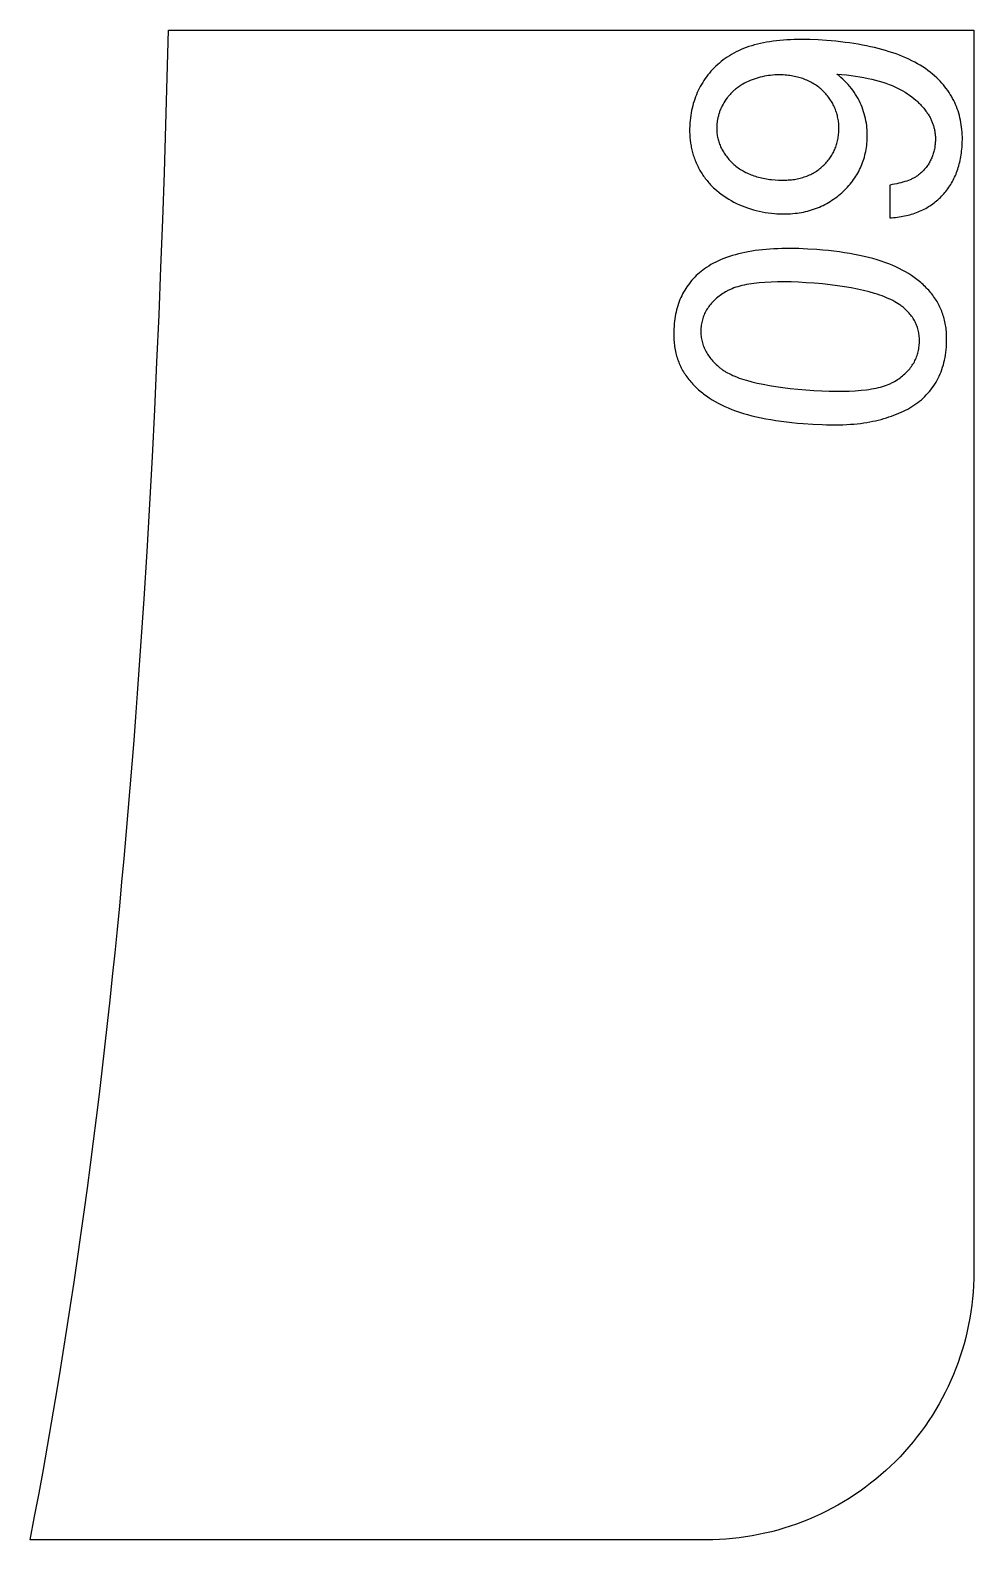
# Model space of a CAD drawing. Extents: x -16189 to 5251, y 3521 to 4024.
# Drawn here: x -12278.2 to -12102, y 3521.1 to 3803.1 of the extents above; entities that cross this region are included whole.
import ezdxf

# ---------------------------------------------------------------- set-up
doc = ezdxf.new("R2010")
doc.units = 0
doc.layers.add('LAYER_03', color=7, linetype='CONTINUOUS')

msp = doc.modelspace()

# ---------------------------------------------------------------- linework, layer by layer
at = {"layer": 'LAYER_03'}
for p, q in [((-12145.28, 3792.95), (-12145.44, 3792.85)), ((-12145.12, 3793.04), (-12145.28, 3792.95)), ((-12144.79, 3793.22), (-12145.12, 3793.04)), ((-12144.45, 3793.4), (-12144.79, 3793.22)), ((-12144.11, 3793.56), (-12144.45, 3793.4)), ((-12143.75, 3793.71), (-12144.11, 3793.56)), ((-12143.38, 3793.86), (-12143.75, 3793.71)), ((-12143, 3793.99), (-12143.38, 3793.86)), ((-12142.63, 3794.11), (-12143, 3793.99)), ((-12142.25, 3794.23), (-12142.63, 3794.11)), ((-12141.87, 3794.33), (-12142.25, 3794.23)), ((-12141.49, 3794.42), (-12141.87, 3794.33)), ((-12141.11, 3794.5), (-12141.49, 3794.42)), ((-12140.73, 3794.57), (-12141.11, 3794.5)), ((-12140.34, 3794.63), (-12140.73, 3794.57)), ((-12139.96, 3794.68), (-12140.34, 3794.63)), ((-12139.57, 3794.72), (-12139.96, 3794.68)), ((-12139.18, 3794.75), (-12139.57, 3794.72)), ((-12138.79, 3794.76), (-12139.18, 3794.75)), ((-12138.4, 3794.77), (-12138.79, 3794.76)), ((-12138.01, 3794.77), (-12138.4, 3794.77)), ((-12137.62, 3794.75), (-12138.01, 3794.77)), ((-12137.22, 3794.72), (-12137.62, 3794.75)), ((-12136.92, 3794.7), (-12137.22, 3794.72)), ((-12136.63, 3794.67), (-12136.92, 3794.7)), ((-12136.34, 3794.63), (-12136.63, 3794.67)), ((-12136.05, 3794.59), (-12136.34, 3794.63)), ((-12135.77, 3794.54), (-12136.05, 3794.59)), ((-12135.49, 3794.49), (-12135.77, 3794.54)), ((-12135.21, 3794.43), (-12135.49, 3794.49)), ((-12134.94, 3794.36), (-12135.21, 3794.43)), ((-12134.67, 3794.3), (-12134.94, 3794.36)), ((-12134.41, 3794.22), (-12134.67, 3794.3)), ((-12134.15, 3794.14), (-12134.41, 3794.22)), ((-12133.9, 3794.06), (-12134.15, 3794.14)), ((-12133.65, 3793.97), (-12133.9, 3794.06)), ((-12133.4, 3793.87), (-12133.65, 3793.97)), ((-12133.16, 3793.77), (-12133.4, 3793.87)), ((-12132.92, 3793.66), (-12133.16, 3793.77)), ((-12132.68, 3793.55), (-12132.92, 3793.66)), ((-12132.45, 3793.43), (-12132.68, 3793.55)), ((-12132.23, 3793.31), (-12132.45, 3793.43)), ((-12132, 3793.18), (-12132.23, 3793.31)), ((-12131.79, 3793.05), (-12132, 3793.18)), ((-12131.57, 3792.91), (-12131.79, 3793.05)), ((-12131.36, 3792.77), (-12131.57, 3792.91)), ((-12148.28, 3790.16), (-12148.47, 3789.87)), ((-12148.07, 3790.45), (-12148.28, 3790.16)), ((-12147.96, 3790.59), (-12148.07, 3790.45)), ((-12147.85, 3790.73), (-12147.96, 3790.59)), ((-12147.74, 3790.87), (-12147.85, 3790.73)), ((-12147.63, 3791), (-12147.74, 3790.87)), ((-12147.51, 3791.13), (-12147.63, 3791)), ((-12147.39, 3791.26), (-12147.51, 3791.13)), ((-12147.27, 3791.39), (-12147.39, 3791.26)), ((-12147.14, 3791.52), (-12147.27, 3791.39)), ((-12147.01, 3791.64), (-12147.14, 3791.52)), ((-12146.88, 3791.76), (-12147.01, 3791.64)), ((-12146.75, 3791.88), (-12146.88, 3791.76)), ((-12146.61, 3792), (-12146.75, 3791.88)), ((-12146.48, 3792.11), (-12146.61, 3792)), ((-12146.34, 3792.23), (-12146.48, 3792.11)), ((-12146.19, 3792.34), (-12146.34, 3792.23)), ((-12146.05, 3792.44), (-12146.19, 3792.34)), ((-12145.9, 3792.55), (-12146.05, 3792.44)), ((-12145.75, 3792.65), (-12145.9, 3792.55)), ((-12145.6, 3792.75), (-12145.75, 3792.65)), ((-12145.44, 3792.85), (-12145.6, 3792.75)), ((-12131.15, 3792.62), (-12131.36, 3792.77)), ((-12130.95, 3792.46), (-12131.15, 3792.62)), ((-12130.75, 3792.3), (-12130.95, 3792.46)), ((-12130.56, 3792.14), (-12130.75, 3792.3)), ((-12130.37, 3791.96), (-12130.56, 3792.14)), ((-12130.18, 3791.79), (-12130.37, 3791.96)), ((-12130, 3791.61), (-12130.18, 3791.79)), ((-12129.83, 3791.42), (-12130, 3791.61)), ((-12129.65, 3791.23), (-12129.83, 3791.42)), ((-12129.48, 3791.03), (-12129.65, 3791.23)), ((-12129.32, 3790.83), (-12129.48, 3791.03)), ((-12129.16, 3790.63), (-12129.32, 3790.83)), ((-12129.01, 3790.43), (-12129.16, 3790.63)), ((-12128.87, 3790.23), (-12129.01, 3790.43)), ((-12128.73, 3790.02), (-12128.87, 3790.23)), ((-12149.66, 3787.28), (-12149.7, 3787.12)), ((-12149.61, 3787.44), (-12149.66, 3787.28)), ((-12149.56, 3787.6), (-12149.61, 3787.44)), ((-12149.51, 3787.75), (-12149.56, 3787.6)), ((-12149.46, 3787.91), (-12149.51, 3787.75)), ((-12149.4, 3788.06), (-12149.46, 3787.91)), ((-12149.34, 3788.22), (-12149.4, 3788.06)), ((-12149.27, 3788.37), (-12149.34, 3788.22)), ((-12149.21, 3788.52), (-12149.27, 3788.37)), ((-12149.14, 3788.67), (-12149.21, 3788.52)), ((-12148.99, 3788.98), (-12149.14, 3788.67)), ((-12148.83, 3789.28), (-12148.99, 3788.98)), ((-12148.66, 3789.57), (-12148.83, 3789.28)), ((-12148.47, 3789.87), (-12148.66, 3789.57)), ((-12128.6, 3789.81), (-12128.73, 3790.02)), ((-12128.47, 3789.6), (-12128.6, 3789.81)), ((-12128.35, 3789.39), (-12128.47, 3789.6)), ((-12128.23, 3789.18), (-12128.35, 3789.39)), ((-12128.13, 3788.96), (-12128.23, 3789.18)), ((-12128.02, 3788.74), (-12128.13, 3788.96)), ((-12127.93, 3788.52), (-12128.02, 3788.74)), ((-12127.84, 3788.3), (-12127.93, 3788.52)), ((-12127.75, 3788.08), (-12127.84, 3788.3)), ((-12127.67, 3787.85), (-12127.75, 3788.08)), ((-12127.6, 3787.62), (-12127.67, 3787.85)), ((-12127.53, 3787.39), (-12127.6, 3787.62)), ((-12127.47, 3787.16), (-12127.53, 3787.39)), ((-12150, 3785.02), (-12150.01, 3784.78)), ((-12150.01, 3784.78), (-12150, 3784.55)), ((-12149.99, 3785.26), (-12150, 3785.02)), ((-12150, 3784.55), (-12150, 3784.31)), ((-12149.98, 3785.5), (-12149.99, 3785.26)), ((-12149.96, 3785.67), (-12149.98, 3785.5)), ((-12149.95, 3785.83), (-12149.96, 3785.67)), ((-12149.93, 3785.99), (-12149.95, 3785.83)), ((-12149.9, 3786.16), (-12149.93, 3785.99)), ((-12149.88, 3786.32), (-12149.9, 3786.16)), ((-12149.85, 3786.48), (-12149.88, 3786.32)), ((-12149.82, 3786.64), (-12149.85, 3786.48)), ((-12149.78, 3786.8), (-12149.82, 3786.64)), ((-12149.74, 3786.96), (-12149.78, 3786.8)), ((-12149.7, 3787.12), (-12149.74, 3786.96)), ((-12127.42, 3786.93), (-12127.47, 3787.16)), ((-12127.37, 3786.69), (-12127.42, 3786.93)), ((-12127.33, 3786.45), (-12127.37, 3786.69)), ((-12127.29, 3786.21), (-12127.33, 3786.45)), ((-12127.26, 3785.97), (-12127.29, 3786.21)), ((-12127.23, 3785.73), (-12127.26, 3785.97)), ((-12127.21, 3785.48), (-12127.23, 3785.73)), ((-12127.2, 3785.23), (-12127.21, 3785.48)), ((-12127.21, 3784.22), (-12127.2, 3784.47)), ((-12127.2, 3784.98), (-12127.2, 3785.23)), ((-12127.19, 3784.73), (-12127.2, 3784.98)), ((-12127.2, 3784.47), (-12127.19, 3784.73)), ((-12150, 3784.31), (-12149.98, 3784.08)), ((-12149.98, 3784.08), (-12149.96, 3783.85)), ((-12149.96, 3783.85), (-12149.93, 3783.62)), ((-12149.93, 3783.62), (-12149.9, 3783.39)), ((-12149.9, 3783.39), (-12149.85, 3783.16)), ((-12149.85, 3783.16), (-12149.81, 3782.94)), ((-12149.81, 3782.94), (-12149.75, 3782.71)), ((-12149.75, 3782.71), (-12149.7, 3782.49)), ((-12149.7, 3782.49), (-12149.63, 3782.27)), ((-12149.63, 3782.27), (-12149.56, 3782.05)), ((-12149.56, 3782.05), (-12149.48, 3781.84)), ((-12149.48, 3781.84), (-12149.39, 3781.62)), ((-12149.39, 3781.62), (-12149.3, 3781.41)), ((-12127.71, 3781.51), (-12127.64, 3781.74)), ((-12127.64, 3781.74), (-12127.57, 3781.97)), ((-12127.57, 3781.97), (-12127.51, 3782.21)), ((-12127.51, 3782.21), (-12127.45, 3782.45)), ((-12127.45, 3782.45), (-12127.4, 3782.69)), ((-12127.4, 3782.69), (-12127.35, 3782.94)), ((-12127.35, 3782.94), (-12127.31, 3783.19)), ((-12127.31, 3783.19), (-12127.28, 3783.44)), ((-12127.28, 3783.44), (-12127.25, 3783.7)), ((-12127.25, 3783.7), (-12127.23, 3783.96)), ((-12127.23, 3783.96), (-12127.21, 3784.22)), ((-12149.3, 3781.41), (-12149.21, 3781.2)), ((-12149.21, 3781.2), (-12149.1, 3780.99)), ((-12149.1, 3780.99), (-12148.99, 3780.78)), ((-12148.99, 3780.78), (-12148.88, 3780.57)), ((-12148.88, 3780.57), (-12148.76, 3780.37)), ((-12148.76, 3780.37), (-12148.63, 3780.16)), ((-12148.63, 3780.16), (-12148.49, 3779.96)), ((-12148.49, 3779.96), (-12148.35, 3779.76)), ((-12148.35, 3779.76), (-12148.2, 3779.56)), ((-12148.2, 3779.56), (-12148.05, 3779.37)), ((-12148.05, 3779.37), (-12147.89, 3779.17)), ((-12147.89, 3779.17), (-12147.72, 3778.98)), ((-12147.72, 3778.98), (-12147.55, 3778.79)), ((-12129.33, 3778.62), (-12129.18, 3778.81)), ((-12129.18, 3778.81), (-12129.03, 3779)), ((-12129.03, 3779), (-12128.89, 3779.19)), ((-12128.89, 3779.19), (-12128.75, 3779.38)), ((-12128.75, 3779.38), (-12128.63, 3779.58)), ((-12128.63, 3779.58), (-12128.5, 3779.78)), ((-12128.5, 3779.78), (-12128.38, 3779.99)), ((-12128.38, 3779.99), (-12128.27, 3780.2)), ((-12128.27, 3780.2), (-12128.16, 3780.41)), ((-12128.16, 3780.41), (-12128.06, 3780.62)), ((-12128.06, 3780.62), (-12127.97, 3780.84)), ((-12127.97, 3780.84), (-12127.88, 3781.06)), ((-12127.88, 3781.06), (-12127.79, 3781.28)), ((-12127.79, 3781.28), (-12127.71, 3781.51)), ((-12147.55, 3778.79), (-12147.37, 3778.6)), ((-12147.37, 3778.6), (-12147.19, 3778.41)), ((-12147.19, 3778.41), (-12147, 3778.23)), ((-12147, 3778.23), (-12146.81, 3778.05)), ((-12146.81, 3778.05), (-12146.61, 3777.88)), ((-12146.61, 3777.88), (-12146.41, 3777.71)), ((-12146.41, 3777.71), (-12146.2, 3777.55)), ((-12146.2, 3777.55), (-12145.98, 3777.4)), ((-12145.98, 3777.4), (-12145.77, 3777.24)), ((-12145.77, 3777.24), (-12145.54, 3777.1)), ((-12145.54, 3777.1), (-12145.32, 3776.96)), ((-12145.32, 3776.96), (-12145.08, 3776.82)), ((-12145.08, 3776.82), (-12144.85, 3776.69)), ((-12144.85, 3776.69), (-12144.6, 3776.56)), ((-12144.6, 3776.56), (-12144.36, 3776.44)), ((-12144.36, 3776.44), (-12144.11, 3776.33)), ((-12144.11, 3776.33), (-12143.85, 3776.22)), ((-12143.85, 3776.22), (-12143.59, 3776.11)), ((-12143.59, 3776.11), (-12143.32, 3776.01)), ((-12143.32, 3776.01), (-12143.05, 3775.92)), ((-12132.93, 3775.97), (-12132.69, 3776.08)), ((-12132.69, 3776.08), (-12132.46, 3776.18)), ((-12132.46, 3776.18), (-12132.23, 3776.3)), ((-12132.23, 3776.3), (-12132.01, 3776.42)), ((-12132.01, 3776.42), (-12131.79, 3776.55)), ((-12131.79, 3776.55), (-12131.57, 3776.68)), ((-12131.57, 3776.68), (-12131.36, 3776.81)), ((-12131.36, 3776.81), (-12131.15, 3776.96)), ((-12131.15, 3776.96), (-12130.94, 3777.11)), ((-12130.94, 3777.11), (-12130.74, 3777.26)), ((-12130.74, 3777.26), (-12130.55, 3777.42)), ((-12130.55, 3777.42), (-12130.36, 3777.58)), ((-12130.36, 3777.58), (-12130.17, 3777.75)), ((-12130.17, 3777.75), (-12129.99, 3777.92)), ((-12129.99, 3777.92), (-12129.82, 3778.09)), ((-12129.82, 3778.09), (-12129.65, 3778.26)), ((-12129.65, 3778.26), (-12129.49, 3778.44)), ((-12129.49, 3778.44), (-12129.33, 3778.62)), ((-12143.05, 3775.92), (-12142.78, 3775.83)), ((-12142.78, 3775.83), (-12142.5, 3775.74)), ((-12142.5, 3775.74), (-12142.21, 3775.66)), ((-12142.21, 3775.66), (-12141.92, 3775.59)), ((-12141.92, 3775.59), (-12141.63, 3775.52)), ((-12141.63, 3775.52), (-12141.33, 3775.45)), ((-12141.33, 3775.45), (-12141.02, 3775.39)), ((-12141.02, 3775.39), (-12140.71, 3775.34)), ((-12140.71, 3775.34), (-12140.4, 3775.29)), ((-12140.4, 3775.29), (-12140.08, 3775.25)), ((-12140.08, 3775.25), (-12139.76, 3775.21)), ((-12139.76, 3775.21), (-12139.1, 3775.15)), ((-12139.1, 3775.15), (-12138.46, 3775.11)), ((-12138.46, 3775.11), (-12138.15, 3775.1)), ((-12138.15, 3775.1), (-12137.84, 3775.09)), ((-12137.84, 3775.09), (-12137.53, 3775.09)), ((-12137.53, 3775.09), (-12137.23, 3775.1)), ((-12137.23, 3775.1), (-12136.93, 3775.11)), ((-12136.93, 3775.11), (-12136.64, 3775.13)), ((-12136.64, 3775.13), (-12136.35, 3775.15)), ((-12136.35, 3775.15), (-12136.06, 3775.18)), ((-12136.06, 3775.18), (-12135.78, 3775.21)), ((-12135.78, 3775.21), (-12135.5, 3775.25)), ((-12135.5, 3775.25), (-12135.23, 3775.3)), ((-12135.23, 3775.3), (-12134.96, 3775.35)), ((-12134.96, 3775.35), (-12134.69, 3775.41)), ((-12134.69, 3775.41), (-12134.43, 3775.47)), ((-12134.43, 3775.47), (-12134.17, 3775.54)), ((-12134.17, 3775.54), (-12133.91, 3775.62)), ((-12133.91, 3775.62), (-12133.66, 3775.7)), ((-12133.66, 3775.7), (-12133.41, 3775.78)), ((-12133.41, 3775.78), (-12133.17, 3775.87)), ((-12133.17, 3775.87), (-12132.93, 3775.97)), ((-12142.82, 3761.94), (-12143.47, 3761.84)), ((-12142.15, 3762.03), (-12142.82, 3761.94)), ((-12141.47, 3762.1), (-12142.15, 3762.03)), ((-12140.78, 3762.17), (-12141.47, 3762.1)), ((-12140.07, 3762.23), (-12140.78, 3762.17)), ((-12139.34, 3762.27), (-12140.07, 3762.23)), ((-12138.6, 3762.3), (-12139.34, 3762.27)), ((-12137.85, 3762.33), (-12138.6, 3762.3)), ((-12137.08, 3762.34), (-12137.85, 3762.33)), ((-12136.3, 3762.34), (-12137.08, 3762.34)), ((-12135.5, 3762.33), (-12136.3, 3762.34)), ((-12134.69, 3762.31), (-12135.5, 3762.33)), ((-12133.86, 3762.28), (-12134.69, 3762.31)), ((-12133.02, 3762.24), (-12133.86, 3762.28)), ((-12131.3, 3762.13), (-12133.02, 3762.24)), ((-12130.2, 3762.03), (-12131.3, 3762.13)), ((-12129.14, 3761.93), (-12130.2, 3762.03)), ((-12128.11, 3761.81), (-12129.14, 3761.93)), ((-12151.08, 3759.32), (-12151.51, 3759.05)), ((-12150.63, 3759.57), (-12151.08, 3759.32)), ((-12150.17, 3759.81), (-12150.63, 3759.57)), ((-12149.69, 3760.03), (-12150.17, 3759.81)), ((-12149.19, 3760.25), (-12149.69, 3760.03)), ((-12148.69, 3760.46), (-12149.19, 3760.25)), ((-12148.17, 3760.66), (-12148.69, 3760.46)), ((-12147.63, 3760.84), (-12148.17, 3760.66)), ((-12147.08, 3761.02), (-12147.63, 3760.84)), ((-12146.51, 3761.18), (-12147.08, 3761.02)), ((-12145.93, 3761.33), (-12146.51, 3761.18)), ((-12145.34, 3761.48), (-12145.93, 3761.33)), ((-12144.73, 3761.61), (-12145.34, 3761.48)), ((-12144.11, 3761.73), (-12144.73, 3761.61)), ((-12143.47, 3761.84), (-12144.11, 3761.73)), ((-12127.1, 3761.68), (-12128.11, 3761.81)), ((-12126.12, 3761.54), (-12127.1, 3761.68)), ((-12125.17, 3761.39), (-12126.12, 3761.54)), ((-12124.25, 3761.22), (-12125.17, 3761.39)), ((-12123.36, 3761.05), (-12124.25, 3761.22)), ((-12122.49, 3760.86), (-12123.36, 3761.05)), ((-12121.65, 3760.66), (-12122.49, 3760.86)), ((-12120.84, 3760.44), (-12121.65, 3760.66)), ((-12120.06, 3760.22), (-12120.84, 3760.44)), ((-12119.31, 3759.98), (-12120.06, 3760.22)), ((-12118.58, 3759.73), (-12119.31, 3759.98)), ((-12117.89, 3759.47), (-12118.58, 3759.73)), ((-12117.22, 3759.2), (-12117.89, 3759.47)), ((-12116.57, 3758.91), (-12117.22, 3759.2)), ((-12154.63, 3756.42), (-12154.88, 3756.12)), ((-12154.37, 3756.71), (-12154.63, 3756.42)), ((-12154.1, 3756.99), (-12154.37, 3756.71)), ((-12153.82, 3757.27), (-12154.1, 3756.99)), ((-12153.53, 3757.54), (-12153.82, 3757.27)), ((-12153.23, 3757.8), (-12153.53, 3757.54)), ((-12152.92, 3758.06), (-12153.23, 3757.8)), ((-12152.6, 3758.31), (-12152.92, 3758.06)), ((-12152.27, 3758.55), (-12152.6, 3758.31)), ((-12151.93, 3758.78), (-12152.27, 3758.55)), ((-12151.51, 3759.05), (-12151.93, 3758.78)), ((-12115.95, 3758.61), (-12116.57, 3758.91)), ((-12115.34, 3758.3), (-12115.95, 3758.61)), ((-12114.76, 3757.98), (-12115.34, 3758.3)), ((-12114.19, 3757.64), (-12114.76, 3757.98)), ((-12113.65, 3757.29), (-12114.19, 3757.64)), ((-12113.13, 3756.93), (-12113.65, 3757.29)), ((-12112.87, 3756.75), (-12113.13, 3756.93)), ((-12112.62, 3756.56), (-12112.87, 3756.75)), ((-12112.38, 3756.37), (-12112.62, 3756.56)), ((-12112.14, 3756.18), (-12112.38, 3756.37)), ((-12156.55, 3753.5), (-12156.71, 3753.15)), ((-12156.37, 3753.86), (-12156.55, 3753.5)), ((-12156.19, 3754.2), (-12156.37, 3753.86)), ((-12155.99, 3754.54), (-12156.19, 3754.2)), ((-12155.79, 3754.87), (-12155.99, 3754.54)), ((-12155.58, 3755.19), (-12155.79, 3754.87)), ((-12155.35, 3755.51), (-12155.58, 3755.19)), ((-12155.12, 3755.82), (-12155.35, 3755.51)), ((-12154.88, 3756.12), (-12155.12, 3755.82)), ((-12149.35, 3753.58), (-12149.58, 3753.41)), ((-12149.11, 3753.75), (-12149.35, 3753.58)), ((-12148.86, 3753.92), (-12149.11, 3753.75)), ((-12148.6, 3754.08), (-12148.86, 3753.92)), ((-12148.34, 3754.24), (-12148.6, 3754.08)), ((-12148.2, 3754.32), (-12148.34, 3754.24)), ((-12148.06, 3754.4), (-12148.2, 3754.32)), ((-12147.92, 3754.48), (-12148.06, 3754.4)), ((-12147.77, 3754.55), (-12147.92, 3754.48)), ((-12147.62, 3754.62), (-12147.77, 3754.55)), ((-12147.46, 3754.69), (-12147.62, 3754.62)), ((-12147.31, 3754.76), (-12147.46, 3754.69)), ((-12147.14, 3754.83), (-12147.31, 3754.76)), ((-12146.8, 3754.96), (-12147.14, 3754.83)), ((-12146.45, 3755.08), (-12146.8, 3754.96)), ((-12146.08, 3755.19), (-12146.45, 3755.08)), ((-12145.7, 3755.3), (-12146.08, 3755.19)), ((-12145.3, 3755.4), (-12145.7, 3755.3)), ((-12144.88, 3755.5), (-12145.3, 3755.4)), ((-12144.45, 3755.59), (-12144.88, 3755.5)), ((-12144, 3755.67), (-12144.45, 3755.59)), ((-12143.54, 3755.74), (-12144, 3755.67)), ((-12143.06, 3755.81), (-12143.54, 3755.74)), ((-12142.06, 3755.92), (-12143.06, 3755.81)), ((-12140.99, 3756.01), (-12142.06, 3755.92)), ((-12139.86, 3756.06), (-12140.99, 3756.01)), ((-12138.67, 3756.1), (-12139.86, 3756.06)), ((-12137.42, 3756.1), (-12138.67, 3756.1)), ((-12136.11, 3756.08), (-12137.42, 3756.1)), ((-12134.73, 3756.02), (-12136.11, 3756.08)), ((-12133.29, 3755.95), (-12134.73, 3756.02)), ((-12131.79, 3755.84), (-12133.29, 3755.95)), ((-12130.28, 3755.71), (-12131.79, 3755.84)), ((-12128.84, 3755.56), (-12130.28, 3755.71)), ((-12127.47, 3755.39), (-12128.84, 3755.56)), ((-12126.15, 3755.2), (-12127.47, 3755.39)), ((-12124.9, 3754.99), (-12126.15, 3755.2)), ((-12123.71, 3754.76), (-12124.9, 3754.99)), ((-12122.58, 3754.51), (-12123.71, 3754.76)), ((-12121.51, 3754.24), (-12122.58, 3754.51)), ((-12120.51, 3753.95), (-12121.51, 3754.24)), ((-12120.03, 3753.8), (-12120.51, 3753.95)), ((-12119.56, 3753.64), (-12120.03, 3753.8)), ((-12119.12, 3753.48), (-12119.56, 3753.64)), ((-12118.68, 3753.31), (-12119.12, 3753.48)), ((-12111.91, 3755.98), (-12112.14, 3756.18)), ((-12111.68, 3755.78), (-12111.91, 3755.98)), ((-12111.46, 3755.58), (-12111.68, 3755.78)), ((-12111.24, 3755.37), (-12111.46, 3755.58)), ((-12111.02, 3755.16), (-12111.24, 3755.37)), ((-12110.82, 3754.95), (-12111.02, 3755.16)), ((-12110.61, 3754.74), (-12110.82, 3754.95)), ((-12110.41, 3754.52), (-12110.61, 3754.74)), ((-12110.22, 3754.3), (-12110.41, 3754.52)), ((-12110.03, 3754.07), (-12110.22, 3754.3)), ((-12109.85, 3753.84), (-12110.03, 3754.07)), ((-12109.67, 3753.61), (-12109.85, 3753.84)), ((-12109.5, 3753.38), (-12109.67, 3753.61)), ((-12157.5, 3750.86), (-12157.6, 3750.45)), ((-12157.39, 3751.25), (-12157.5, 3750.86)), ((-12157.28, 3751.65), (-12157.39, 3751.25)), ((-12157.15, 3752.03), (-12157.28, 3751.65)), ((-12157.01, 3752.41), (-12157.15, 3752.03)), ((-12156.87, 3752.78), (-12157.01, 3752.41)), ((-12156.71, 3753.15), (-12156.87, 3752.78)), ((-12152.03, 3750.63), (-12152.15, 3750.4)), ((-12151.91, 3750.85), (-12152.03, 3750.63)), ((-12151.77, 3751.06), (-12151.91, 3750.85)), ((-12151.63, 3751.28), (-12151.77, 3751.06)), ((-12151.49, 3751.49), (-12151.63, 3751.28)), ((-12151.33, 3751.69), (-12151.49, 3751.49)), ((-12151.17, 3751.9), (-12151.33, 3751.69)), ((-12151, 3752.1), (-12151.17, 3751.9)), ((-12150.82, 3752.29), (-12151, 3752.1)), ((-12150.63, 3752.49), (-12150.82, 3752.29)), ((-12150.44, 3752.68), (-12150.63, 3752.49)), ((-12150.23, 3752.86), (-12150.44, 3752.68)), ((-12150.02, 3753.05), (-12150.23, 3752.86)), ((-12149.81, 3753.23), (-12150.02, 3753.05)), ((-12149.58, 3753.41), (-12149.81, 3753.23)), ((-12118.27, 3753.14), (-12118.68, 3753.31)), ((-12117.86, 3752.96), (-12118.27, 3753.14)), ((-12117.48, 3752.78), (-12117.86, 3752.96)), ((-12117.11, 3752.59), (-12117.48, 3752.78)), ((-12116.75, 3752.4), (-12117.11, 3752.59)), ((-12116.41, 3752.2), (-12116.75, 3752.4)), ((-12116.09, 3752), (-12116.41, 3752.2)), ((-12115.78, 3751.79), (-12116.09, 3752)), ((-12115.64, 3751.69), (-12115.78, 3751.79)), ((-12115.49, 3751.58), (-12115.64, 3751.69)), ((-12115.35, 3751.47), (-12115.49, 3751.58)), ((-12115.21, 3751.36), (-12115.35, 3751.47)), ((-12115.01, 3751.19), (-12115.21, 3751.36)), ((-12114.81, 3751.01), (-12115.01, 3751.19)), ((-12114.61, 3750.83), (-12114.81, 3751.01)), ((-12114.43, 3750.64), (-12114.61, 3750.83)), ((-12114.25, 3750.46), (-12114.43, 3750.64)), ((-12109.33, 3753.14), (-12109.5, 3753.38)), ((-12109.17, 3752.9), (-12109.33, 3753.14)), ((-12109.01, 3752.66), (-12109.17, 3752.9)), ((-12108.86, 3752.41), (-12109.01, 3752.66)), ((-12108.72, 3752.16), (-12108.86, 3752.41)), ((-12108.58, 3751.91), (-12108.72, 3752.16)), ((-12108.45, 3751.66), (-12108.58, 3751.91)), ((-12108.32, 3751.4), (-12108.45, 3751.66)), ((-12108.2, 3751.13), (-12108.32, 3751.4)), ((-12108.09, 3750.87), (-12108.2, 3751.13)), ((-12107.98, 3750.6), (-12108.09, 3750.87)), ((-12107.88, 3750.33), (-12107.98, 3750.6)), ((-12157.98, 3747.87), (-12158.02, 3747.19)), ((-12157.94, 3748.32), (-12157.98, 3747.87)), ((-12157.89, 3748.76), (-12157.94, 3748.32)), ((-12157.83, 3749.19), (-12157.89, 3748.76)), ((-12157.76, 3749.62), (-12157.83, 3749.19)), ((-12157.69, 3750.04), (-12157.76, 3749.62)), ((-12157.6, 3750.45), (-12157.69, 3750.04)), ((-12152.9, 3748), (-12152.93, 3747.74)), ((-12152.86, 3748.25), (-12152.9, 3748)), ((-12152.81, 3748.51), (-12152.86, 3748.25)), ((-12152.75, 3748.75), (-12152.81, 3748.51)), ((-12152.69, 3749), (-12152.75, 3748.75)), ((-12152.62, 3749.24), (-12152.69, 3749)), ((-12152.54, 3749.48), (-12152.62, 3749.24)), ((-12152.45, 3749.72), (-12152.54, 3749.48)), ((-12152.36, 3749.95), (-12152.45, 3749.72)), ((-12152.26, 3750.18), (-12152.36, 3749.95)), ((-12152.15, 3750.4), (-12152.26, 3750.18)), ((-12114.08, 3750.27), (-12114.25, 3750.46)), ((-12113.92, 3750.07), (-12114.08, 3750.27)), ((-12113.76, 3749.88), (-12113.92, 3750.07)), ((-12113.61, 3749.68), (-12113.76, 3749.88)), ((-12113.47, 3749.48), (-12113.61, 3749.68)), ((-12113.33, 3749.28), (-12113.47, 3749.48)), ((-12113.21, 3749.07), (-12113.33, 3749.28)), ((-12113.09, 3748.86), (-12113.21, 3749.07)), ((-12112.97, 3748.65), (-12113.09, 3748.86)), ((-12112.87, 3748.43), (-12112.97, 3748.65)), ((-12112.77, 3748.21), (-12112.87, 3748.43)), ((-12112.68, 3747.99), (-12112.77, 3748.21)), ((-12112.59, 3747.77), (-12112.68, 3747.99)), ((-12107.78, 3750.05), (-12107.88, 3750.33)), ((-12107.69, 3749.78), (-12107.78, 3750.05)), ((-12107.61, 3749.5), (-12107.69, 3749.78)), ((-12107.53, 3749.21), (-12107.61, 3749.5)), ((-12107.46, 3748.92), (-12107.53, 3749.21)), ((-12107.39, 3748.63), (-12107.46, 3748.92)), ((-12107.33, 3748.34), (-12107.39, 3748.63)), ((-12107.28, 3748.04), (-12107.33, 3748.34)), ((-12107.23, 3747.74), (-12107.28, 3748.04)), ((-12158.02, 3747.19), (-12158.04, 3746.86)), ((-12158.04, 3746.86), (-12158.04, 3746.53)), ((-12158.04, 3746.53), (-12158.04, 3746.2)), ((-12158.04, 3746.2), (-12158.03, 3745.88)), ((-12158.03, 3745.88), (-12158.02, 3745.56)), ((-12158.02, 3745.56), (-12158, 3745.24)), ((-12158, 3745.24), (-12157.98, 3744.92)), ((-12152.97, 3747.22), (-12152.98, 3746.95)), ((-12152.98, 3746.95), (-12152.98, 3746.7)), ((-12152.98, 3746.7), (-12152.97, 3746.44)), ((-12152.95, 3747.48), (-12152.97, 3747.22)), ((-12152.97, 3746.44), (-12152.95, 3746.19)), ((-12152.93, 3747.74), (-12152.95, 3747.48)), ((-12152.95, 3746.19), (-12152.93, 3745.93)), ((-12152.93, 3745.93), (-12152.9, 3745.68)), ((-12152.9, 3745.68), (-12152.86, 3745.43)), ((-12152.86, 3745.43), (-12152.81, 3745.19)), ((-12152.81, 3745.19), (-12152.75, 3744.94)), ((-12112.52, 3747.55), (-12112.59, 3747.77)), ((-12112.45, 3747.32), (-12112.52, 3747.55)), ((-12112.38, 3747.09), (-12112.45, 3747.32)), ((-12112.33, 3746.85), (-12112.38, 3747.09)), ((-12112.28, 3746.61), (-12112.33, 3746.85)), ((-12112.24, 3746.37), (-12112.28, 3746.61)), ((-12112.21, 3746.13), (-12112.24, 3746.37)), ((-12112.18, 3745.89), (-12112.21, 3746.13)), ((-12112.16, 3745.64), (-12112.18, 3745.89)), ((-12112.15, 3745.39), (-12112.16, 3745.64)), ((-12112.14, 3745.13), (-12112.15, 3745.39)), ((-12112.15, 3744.88), (-12112.14, 3745.13)), ((-12107.18, 3747.44), (-12107.23, 3747.74)), ((-12107.15, 3747.13), (-12107.18, 3747.44)), ((-12107.12, 3746.82), (-12107.15, 3747.13)), ((-12107.09, 3746.51), (-12107.12, 3746.82)), ((-12107.08, 3746.19), (-12107.09, 3746.51)), ((-12107.06, 3745.87), (-12107.08, 3746.19)), ((-12107.06, 3745.55), (-12107.06, 3745.87)), ((-12107.06, 3745.23), (-12107.06, 3745.55)), ((-12107.06, 3744.9), (-12107.06, 3745.23)), ((-12157.98, 3744.92), (-12157.95, 3744.61)), ((-12157.95, 3744.61), (-12157.91, 3744.31)), ((-12157.91, 3744.31), (-12157.87, 3744)), ((-12157.87, 3744), (-12157.82, 3743.7)), ((-12157.82, 3743.7), (-12157.77, 3743.4)), ((-12157.77, 3743.4), (-12157.7, 3743.11)), ((-12157.7, 3743.11), (-12157.64, 3742.81)), ((-12157.64, 3742.81), (-12157.57, 3742.53)), ((-12157.57, 3742.53), (-12157.49, 3742.24)), ((-12157.49, 3742.24), (-12157.4, 3741.96)), ((-12152.75, 3744.94), (-12152.69, 3744.7)), ((-12152.69, 3744.7), (-12152.61, 3744.46)), ((-12152.61, 3744.46), (-12152.53, 3744.22)), ((-12152.53, 3744.22), (-12152.44, 3743.99)), ((-12152.44, 3743.99), (-12152.34, 3743.75)), ((-12152.34, 3743.75), (-12152.24, 3743.52)), ((-12152.24, 3743.52), (-12152.12, 3743.29)), ((-12152.12, 3743.29), (-12152, 3743.06)), ((-12152, 3743.06), (-12151.87, 3742.83)), ((-12151.87, 3742.83), (-12151.73, 3742.61)), ((-12151.73, 3742.61), (-12151.58, 3742.39)), ((-12151.58, 3742.39), (-12151.43, 3742.17)), ((-12151.43, 3742.17), (-12151.27, 3741.95)), ((-12112.67, 3742.08), (-12112.59, 3742.32)), ((-12112.59, 3742.32), (-12112.51, 3742.57)), ((-12112.51, 3742.57), (-12112.44, 3742.81)), ((-12112.44, 3742.81), (-12112.37, 3743.06)), ((-12112.37, 3743.06), (-12112.32, 3743.31)), ((-12112.32, 3743.31), (-12112.27, 3743.57)), ((-12112.27, 3743.57), (-12112.23, 3743.83)), ((-12112.23, 3743.83), (-12112.2, 3744.09)), ((-12112.2, 3744.09), (-12112.17, 3744.36)), ((-12112.17, 3744.36), (-12112.16, 3744.62)), ((-12112.16, 3744.62), (-12112.15, 3744.88)), ((-12107.37, 3741.96), (-12107.29, 3742.43)), ((-12107.29, 3742.43), (-12107.22, 3742.91)), ((-12107.22, 3742.91), (-12107.16, 3743.4)), ((-12107.16, 3743.4), (-12107.11, 3743.89)), ((-12107.11, 3743.89), (-12107.07, 3744.57)), ((-12107.07, 3744.57), (-12107.06, 3744.9)), ((-12157.4, 3741.96), (-12157.31, 3741.68)), ((-12157.31, 3741.68), (-12157.21, 3741.4)), ((-12157.21, 3741.4), (-12157.11, 3741.13)), ((-12157.11, 3741.13), (-12157, 3740.86)), ((-12157, 3740.86), (-12156.89, 3740.6)), ((-12156.89, 3740.6), (-12156.77, 3740.33)), ((-12156.77, 3740.33), (-12156.64, 3740.07)), ((-12156.64, 3740.07), (-12156.51, 3739.82)), ((-12156.51, 3739.82), (-12156.37, 3739.57)), ((-12156.37, 3739.57), (-12156.22, 3739.32)), ((-12151.27, 3741.95), (-12151.09, 3741.73)), ((-12151.09, 3741.73), (-12150.92, 3741.52)), ((-12150.92, 3741.52), (-12150.73, 3741.31)), ((-12150.73, 3741.31), (-12150.53, 3741.1)), ((-12150.53, 3741.1), (-12150.33, 3740.89)), ((-12150.33, 3740.89), (-12150.12, 3740.68)), ((-12150.12, 3740.68), (-12149.89, 3740.48)), ((-12149.89, 3740.48), (-12149.67, 3740.27)), ((-12149.67, 3740.27), (-12149.43, 3740.07)), ((-12149.43, 3740.07), (-12149.31, 3739.97)), ((-12149.31, 3739.97), (-12149.18, 3739.88)), ((-12149.18, 3739.88), (-12149.05, 3739.78)), ((-12149.05, 3739.78), (-12148.92, 3739.68)), ((-12148.92, 3739.68), (-12148.78, 3739.59)), ((-12148.78, 3739.59), (-12148.63, 3739.5)), ((-12148.63, 3739.5), (-12148.49, 3739.4)), ((-12148.49, 3739.4), (-12148.34, 3739.31)), ((-12114.49, 3739.29), (-12114.31, 3739.48)), ((-12114.31, 3739.48), (-12114.13, 3739.68)), ((-12114.13, 3739.68), (-12113.96, 3739.88)), ((-12113.96, 3739.88), (-12113.79, 3740.09)), ((-12113.79, 3740.09), (-12113.64, 3740.29)), ((-12113.64, 3740.29), (-12113.49, 3740.51)), ((-12113.49, 3740.51), (-12113.35, 3740.72)), ((-12113.35, 3740.72), (-12113.22, 3740.94)), ((-12113.22, 3740.94), (-12113.09, 3741.16)), ((-12113.09, 3741.16), (-12112.98, 3741.39)), ((-12112.98, 3741.39), (-12112.87, 3741.62)), ((-12112.87, 3741.62), (-12112.77, 3741.85)), ((-12112.77, 3741.85), (-12112.67, 3742.08)), ((-12108.11, 3739.31), (-12107.95, 3739.73)), ((-12107.95, 3739.73), (-12107.81, 3740.16)), ((-12107.81, 3740.16), (-12107.68, 3740.6)), ((-12107.68, 3740.6), (-12107.57, 3741.04)), ((-12107.57, 3741.04), (-12107.46, 3741.5)), ((-12107.46, 3741.5), (-12107.37, 3741.96)), ((-12156.22, 3739.32), (-12156.07, 3739.07)), ((-12156.07, 3739.07), (-12155.91, 3738.83)), ((-12155.91, 3738.83), (-12155.75, 3738.59)), ((-12155.75, 3738.59), (-12155.58, 3738.35)), ((-12155.58, 3738.35), (-12155.41, 3738.11)), ((-12155.41, 3738.11), (-12155.23, 3737.88)), ((-12155.23, 3737.88), (-12155.05, 3737.66)), ((-12155.05, 3737.66), (-12154.86, 3737.43)), ((-12154.86, 3737.43), (-12154.66, 3737.21)), ((-12154.66, 3737.21), (-12154.46, 3736.99)), ((-12154.46, 3736.99), (-12154.26, 3736.78)), ((-12154.26, 3736.78), (-12154.05, 3736.57)), ((-12154.05, 3736.57), (-12153.84, 3736.36)), ((-12148.34, 3739.31), (-12148.02, 3739.13)), ((-12148.02, 3739.13), (-12147.69, 3738.96)), ((-12147.69, 3738.96), (-12147.34, 3738.79)), ((-12147.34, 3738.79), (-12146.98, 3738.62)), ((-12146.98, 3738.62), (-12146.6, 3738.46)), ((-12146.6, 3738.46), (-12146.2, 3738.3)), ((-12146.2, 3738.3), (-12145.79, 3738.14)), ((-12145.79, 3738.14), (-12145.36, 3738)), ((-12145.36, 3738), (-12144.92, 3737.85)), ((-12144.92, 3737.85), (-12144.45, 3737.71)), ((-12144.45, 3737.71), (-12143.48, 3737.44)), ((-12143.48, 3737.44), (-12142.44, 3737.19)), ((-12142.44, 3737.19), (-12141.34, 3736.96)), ((-12141.34, 3736.96), (-12140.17, 3736.74)), ((-12140.17, 3736.74), (-12138.94, 3736.55)), ((-12138.94, 3736.55), (-12137.64, 3736.36)), ((-12119.41, 3736.46), (-12119.03, 3736.57)), ((-12119.03, 3736.57), (-12118.66, 3736.69)), ((-12118.66, 3736.69), (-12118.31, 3736.81)), ((-12118.31, 3736.81), (-12117.97, 3736.94)), ((-12117.97, 3736.94), (-12117.81, 3737)), ((-12117.81, 3737), (-12117.65, 3737.07)), ((-12117.65, 3737.07), (-12117.49, 3737.14)), ((-12117.49, 3737.14), (-12117.34, 3737.21)), ((-12117.34, 3737.21), (-12117.19, 3737.29)), ((-12117.19, 3737.29), (-12117.05, 3737.36)), ((-12117.05, 3737.36), (-12116.91, 3737.44)), ((-12116.91, 3737.44), (-12116.78, 3737.52)), ((-12116.78, 3737.52), (-12116.51, 3737.68)), ((-12116.51, 3737.68), (-12116.26, 3737.85)), ((-12116.26, 3737.85), (-12116.01, 3738.01)), ((-12116.01, 3738.01), (-12115.77, 3738.19)), ((-12115.77, 3738.19), (-12115.54, 3738.36)), ((-12115.54, 3738.36), (-12115.31, 3738.54)), ((-12115.31, 3738.54), (-12115.1, 3738.72)), ((-12115.1, 3738.72), (-12114.89, 3738.91)), ((-12114.89, 3738.91), (-12114.69, 3739.09)), ((-12114.69, 3739.09), (-12114.49, 3739.29)), ((-12109.76, 3736.28), (-12109.52, 3736.63)), ((-12109.52, 3736.63), (-12109.28, 3736.98)), ((-12109.28, 3736.98), (-12109.05, 3737.35)), ((-12109.05, 3737.35), (-12108.84, 3737.73)), ((-12108.84, 3737.73), (-12108.64, 3738.11)), ((-12108.64, 3738.11), (-12108.45, 3738.5)), ((-12108.45, 3738.5), (-12108.27, 3738.9)), ((-12108.27, 3738.9), (-12108.11, 3739.31)), ((-12153.84, 3736.36), (-12153.62, 3736.15)), ((-12153.62, 3736.15), (-12153.39, 3735.95)), ((-12153.39, 3735.95), (-12153.16, 3735.75)), ((-12153.16, 3735.75), (-12152.93, 3735.55)), ((-12152.93, 3735.55), (-12152.69, 3735.36)), ((-12152.69, 3735.36), (-12152.45, 3735.17)), ((-12152.45, 3735.17), (-12152.2, 3734.98)), ((-12152.2, 3734.98), (-12151.94, 3734.8)), ((-12151.94, 3734.8), (-12151.42, 3734.44)), ((-12151.42, 3734.44), (-12150.87, 3734.09)), ((-12150.87, 3734.09), (-12150.31, 3733.76)), ((-12150.31, 3733.76), (-12149.72, 3733.44)), ((-12137.64, 3736.36), (-12136.27, 3736.2)), ((-12136.27, 3736.2), (-12134.84, 3736.06)), ((-12134.84, 3736.06), (-12133.34, 3735.93)), ((-12133.34, 3735.93), (-12131.84, 3735.82)), ((-12131.84, 3735.82), (-12130.39, 3735.74)), ((-12130.39, 3735.74), (-12129.01, 3735.69)), ((-12129.01, 3735.69), (-12127.7, 3735.67)), ((-12127.7, 3735.67), (-12126.44, 3735.67)), ((-12126.44, 3735.67), (-12125.25, 3735.7)), ((-12125.25, 3735.7), (-12124.12, 3735.76)), ((-12124.12, 3735.76), (-12123.05, 3735.84)), ((-12123.05, 3735.84), (-12122.05, 3735.96)), ((-12122.05, 3735.96), (-12121.57, 3736.02)), ((-12121.57, 3736.02), (-12121.11, 3736.1)), ((-12121.11, 3736.1), (-12120.66, 3736.18)), ((-12120.66, 3736.18), (-12120.23, 3736.27)), ((-12120.23, 3736.27), (-12119.81, 3736.36)), ((-12119.81, 3736.36), (-12119.41, 3736.46)), ((-12112.46, 3733.55), (-12112.12, 3733.82)), ((-12112.12, 3733.82), (-12111.79, 3734.09)), ((-12111.79, 3734.09), (-12111.47, 3734.38)), ((-12111.47, 3734.38), (-12111.16, 3734.67)), ((-12111.16, 3734.67), (-12110.86, 3734.98)), ((-12110.86, 3734.98), (-12110.57, 3735.29)), ((-12110.57, 3735.29), (-12110.29, 3735.61)), ((-12110.29, 3735.61), (-12110.02, 3735.94)), ((-12110.02, 3735.94), (-12109.76, 3736.28)), ((-12149.72, 3733.44), (-12149.12, 3733.13)), ((-12149.12, 3733.13), (-12148.49, 3732.83)), ((-12148.49, 3732.83), (-12147.85, 3732.55)), ((-12147.85, 3732.55), (-12147.18, 3732.28)), ((-12147.18, 3732.28), (-12146.48, 3732.02)), ((-12146.48, 3732.02), (-12145.76, 3731.77)), ((-12145.76, 3731.77), (-12145, 3731.53)), ((-12145, 3731.53), (-12144.23, 3731.31)), ((-12144.23, 3731.31), (-12143.42, 3731.1)), ((-12143.42, 3731.1), (-12142.58, 3730.9)), ((-12142.58, 3730.9), (-12141.72, 3730.71)), ((-12117.83, 3730.86), (-12117.36, 3731.02)), ((-12117.36, 3731.02), (-12116.9, 3731.19)), ((-12116.9, 3731.19), (-12116.44, 3731.36)), ((-12116.44, 3731.36), (-12116, 3731.55)), ((-12116, 3731.55), (-12115.57, 3731.74)), ((-12115.57, 3731.74), (-12115.14, 3731.94)), ((-12115.14, 3731.94), (-12114.73, 3732.14)), ((-12114.73, 3732.14), (-12114.32, 3732.35)), ((-12114.32, 3732.35), (-12113.93, 3732.58)), ((-12113.93, 3732.58), (-12113.55, 3732.81)), ((-12113.55, 3732.81), (-12113.17, 3733.04)), ((-12113.17, 3733.04), (-12112.81, 3733.29)), ((-12112.81, 3733.29), (-12112.46, 3733.55)), ((-12141.72, 3730.71), (-12140.83, 3730.53)), ((-12140.83, 3730.53), (-12139.92, 3730.37)), ((-12139.92, 3730.37), (-12138.97, 3730.22)), ((-12138.97, 3730.22), (-12138, 3730.08)), ((-12138, 3730.08), (-12137, 3729.95)), ((-12137, 3729.95), (-12135.97, 3729.84)), ((-12135.97, 3729.84), (-12134.92, 3729.73)), ((-12134.92, 3729.73), (-12133.84, 3729.64)), ((-12133.84, 3729.64), (-12132.03, 3729.52)), ((-12132.03, 3729.52), (-12130.32, 3729.44)), ((-12130.32, 3729.44), (-12129.49, 3729.41)), ((-12129.49, 3729.41), (-12128.7, 3729.4)), ((-12128.7, 3729.4), (-12127.92, 3729.39)), ((-12127.92, 3729.39), (-12127.17, 3729.4)), ((-12127.17, 3729.4), (-12126.44, 3729.42)), ((-12126.44, 3729.42), (-12125.73, 3729.45)), ((-12125.73, 3729.45), (-12125.05, 3729.49)), ((-12125.05, 3729.49), (-12124.39, 3729.54)), ((-12124.39, 3729.54), (-12123.75, 3729.6)), ((-12123.75, 3729.6), (-12123.13, 3729.67)), ((-12123.13, 3729.67), (-12122.54, 3729.75)), ((-12122.54, 3729.75), (-12121.97, 3729.84)), ((-12121.97, 3729.84), (-12120.88, 3730.05)), ((-12120.88, 3730.05), (-12120.35, 3730.17)), ((-12120.35, 3730.17), (-12119.83, 3730.29)), ((-12119.83, 3730.29), (-12119.31, 3730.42)), ((-12119.31, 3730.42), (-12118.81, 3730.56)), ((-12118.81, 3730.56), (-12118.32, 3730.71)), ((-12118.32, 3730.71), (-12117.83, 3730.86))]:
    msp.add_line(p, q, dxfattribs=at)
msp.add_lwpolyline([(-12151.99, 3521.11), (-12278.23, 3521.11), (-12277.4, 3525.48), (-12276.58, 3529.85), (-12275.78, 3534.22), (-12275, 3538.59), (-12274.24, 3542.96), (-12273.5, 3547.34), (-12272.77, 3551.72), (-12272.06, 3556.09), (-12271.37, 3560.47), (-12270.69, 3564.86), (-12270.03, 3569.24), (-12269.39, 3573.62), (-12268.76, 3578.01), (-12268.15, 3582.4), (-12267.56, 3586.78), (-12266.97, 3591.17), (-12266.41, 3595.57), (-12265.86, 3599.96), (-12265.32, 3604.35), (-12264.8, 3608.75), (-12264.29, 3613.14), (-12263.8, 3617.54), (-12263.32, 3621.94), (-12262.85, 3626.34), (-12262.39, 3630.74), (-12261.95, 3635.15), (-12261.52, 3639.55), (-12261.1, 3643.96), (-12260.7, 3648.36), (-12260.31, 3652.77), (-12259.92, 3657.18), (-12259.55, 3661.59), (-12259.19, 3666), (-12258.84, 3670.41), (-12258.5, 3674.82), (-12258.18, 3679.23), (-12257.86, 3683.65), (-12257.55, 3688.06), (-12256.96, 3696.89), (-12256.41, 3705.73), (-12255.9, 3714.57), (-12255.42, 3723.41), (-12254.97, 3732.26), (-12254.56, 3741.11), (-12254.17, 3749.96), (-12253.81, 3758.81), (-12253.49, 3767.67), (-12253.18, 3776.53), (-12252.9, 3785.39), (-12252.65, 3794.25), (-12252.41, 3803.11), (-12101.99, 3803.11), (-12101.99, 3571.11, -0.414214)], format="xyb", close=True, dxfattribs=at)
msp.add_lwpolyline([(-12117.7, 3768.07), (-12117.34, 3768.09), (-12116.98, 3768.12), (-12116.62, 3768.15), (-12116.27, 3768.19), (-12115.92, 3768.24), (-12115.58, 3768.29), (-12115.24, 3768.35), (-12114.91, 3768.42), (-12114.58, 3768.49), (-12114.26, 3768.57), (-12113.94, 3768.65), (-12113.62, 3768.74), (-12113.31, 3768.84), (-12113, 3768.94), (-12112.7, 3769.05), (-12112.4, 3769.16), (-12112.11, 3769.29), (-12111.82, 3769.41), (-12111.54, 3769.55), (-12111.26, 3769.69), (-12110.98, 3769.83), (-12110.71, 3769.99), (-12110.44, 3770.15), (-12110.18, 3770.31), (-12109.92, 3770.48), (-12109.67, 3770.66), (-12109.42, 3770.85), (-12109.18, 3771.04), (-12108.94, 3771.23), (-12108.7, 3771.44), (-12108.47, 3771.65), (-12108.24, 3771.86), (-12108.02, 3772.08), (-12107.81, 3772.31), (-12107.6, 3772.54), (-12107.4, 3772.77), (-12107.2, 3773.01), (-12107.01, 3773.26), (-12106.82, 3773.5), (-12106.64, 3773.76), (-12106.47, 3774.02), (-12106.31, 3774.28), (-12106.15, 3774.55), (-12105.99, 3774.82), (-12105.84, 3775.09), (-12105.7, 3775.38), (-12105.57, 3775.66), (-12105.44, 3775.95), (-12105.31, 3776.25), (-12105.2, 3776.55), (-12105.08, 3776.85), (-12104.98, 3777.16), (-12104.88, 3777.48), (-12104.79, 3777.79), (-12104.7, 3778.12), (-12104.62, 3778.45), (-12104.55, 3778.78), (-12104.48, 3779.12), (-12104.41, 3779.46), (-12104.36, 3779.8), (-12104.31, 3780.15), (-12104.26, 3780.51), (-12104.23, 3780.87), (-12104.19, 3781.24), (-12104.16, 3781.73), (-12104.14, 3782.21), (-12104.13, 3782.69), (-12104.13, 3783.16), (-12104.15, 3783.63), (-12104.17, 3784.09), (-12104.21, 3784.55), (-12104.26, 3785), (-12104.32, 3785.45), (-12104.39, 3785.89), (-12104.47, 3786.33), (-12104.57, 3786.76), (-12104.68, 3787.18), (-12104.8, 3787.6), (-12104.93, 3788.02), (-12105.07, 3788.42), (-12105.22, 3788.83), (-12105.39, 3789.22), (-12105.56, 3789.62), (-12105.75, 3790), (-12105.95, 3790.38), (-12106.16, 3790.76), (-12106.39, 3791.13), (-12106.62, 3791.5), (-12106.87, 3791.86), (-12107.13, 3792.21), (-12107.4, 3792.56), (-12107.68, 3792.9), (-12107.97, 3793.24), (-12108.28, 3793.57), (-12108.59, 3793.9), (-12108.92, 3794.22), (-12109.31, 3794.58), (-12109.72, 3794.93), (-12110.15, 3795.28), (-12110.59, 3795.61), (-12111.04, 3795.93), (-12111.52, 3796.25), (-12112.01, 3796.55), (-12112.51, 3796.85), (-12113.03, 3797.14), (-12113.57, 3797.41), (-12114.12, 3797.68), (-12114.69, 3797.94), (-12115.28, 3798.19), (-12115.88, 3798.43), (-12116.5, 3798.67), (-12117.14, 3798.89), (-12117.79, 3799.1), (-12118.46, 3799.31), (-12119.14, 3799.5), (-12119.84, 3799.69), (-12120.56, 3799.86), (-12121.29, 3800.03), (-12122.04, 3800.19), (-12122.8, 3800.34), (-12123.58, 3800.48), (-12124.38, 3800.61), (-12125.19, 3800.73), (-12126.02, 3800.84), (-12126.87, 3800.94), (-12127.73, 3801.04), (-12128.61, 3801.12), (-12129.5, 3801.2), (-12131.09, 3801.3), (-12132.62, 3801.37), (-12133.37, 3801.38), (-12134.1, 3801.39), (-12134.82, 3801.38), (-12135.53, 3801.37), (-12136.22, 3801.34), (-12136.9, 3801.3), (-12137.56, 3801.25), (-12138.22, 3801.2), (-12138.85, 3801.13), (-12139.48, 3801.05), (-12140.09, 3800.96), (-12140.69, 3800.86), (-12141.27, 3800.75), (-12141.84, 3800.63), (-12142.4, 3800.5), (-12142.94, 3800.35), (-12143.47, 3800.2), (-12143.99, 3800.04), (-12144.49, 3799.86), (-12144.98, 3799.68), (-12145.46, 3799.48), (-12145.92, 3799.28), (-12146.37, 3799.06), (-12146.81, 3798.83), (-12147.23, 3798.6), (-12147.64, 3798.35), (-12148.04, 3798.09), (-12148.23, 3797.96), (-12148.42, 3797.82), (-12148.79, 3797.55), (-12149.15, 3797.26), (-12149.49, 3796.97), (-12149.83, 3796.68), (-12150.16, 3796.37), (-12150.48, 3796.06), (-12150.78, 3795.75), (-12151.08, 3795.43), (-12151.37, 3795.1), (-12151.64, 3794.76), (-12151.9, 3794.42), (-12152.16, 3794.08), (-12152.4, 3793.72), (-12152.63, 3793.36), (-12152.86, 3793), (-12153.07, 3792.62), (-12153.27, 3792.24), (-12153.46, 3791.86), (-12153.64, 3791.47), (-12153.81, 3791.07), (-12153.97, 3790.66), (-12154.11, 3790.25), (-12154.25, 3789.83), (-12154.38, 3789.41), (-12154.5, 3788.98), (-12154.6, 3788.54), (-12154.7, 3788.1), (-12154.78, 3787.65), (-12154.86, 3787.2), (-12154.92, 3786.73), (-12154.97, 3786.27), (-12155.02, 3785.79), (-12155.05, 3785.23), (-12155.07, 3784.68), (-12155.07, 3784.14), (-12155.05, 3783.6), (-12155.02, 3783.07), (-12154.97, 3782.54), (-12154.9, 3782.02), (-12154.81, 3781.5), (-12154.76, 3781.25), (-12154.71, 3780.99), (-12154.65, 3780.74), (-12154.59, 3780.49), (-12154.52, 3780.24), (-12154.45, 3780), (-12154.38, 3779.75), (-12154.3, 3779.51), (-12154.21, 3779.26), (-12154.12, 3779.02), (-12154.03, 3778.78), (-12153.93, 3778.54), (-12153.83, 3778.31), (-12153.73, 3778.07), (-12153.62, 3777.84), (-12153.5, 3777.61), (-12153.38, 3777.38), (-12153.26, 3777.15), (-12153.14, 3776.92), (-12153.01, 3776.7), (-12152.87, 3776.48), (-12152.73, 3776.27), (-12152.59, 3776.05), (-12152.45, 3775.84), (-12152.3, 3775.63), (-12152.14, 3775.43), (-12151.98, 3775.22), (-12151.82, 3775.02), (-12151.66, 3774.82), (-12151.49, 3774.63), (-12151.31, 3774.44), (-12151.14, 3774.25), (-12150.96, 3774.06), (-12150.77, 3773.87), (-12150.58, 3773.69), (-12150.39, 3773.51), (-12149.99, 3773.16), (-12149.58, 3772.82), (-12149.15, 3772.49), (-12148.71, 3772.17), (-12148.25, 3771.86), (-12147.77, 3771.57), (-12147.28, 3771.28), (-12146.79, 3771.01), (-12146.29, 3770.76), (-12145.78, 3770.52), (-12145.27, 3770.3), (-12144.75, 3770.09), (-12144.23, 3769.9), (-12143.7, 3769.72), (-12143.16, 3769.56), (-12142.61, 3769.42), (-12142.06, 3769.29), (-12141.51, 3769.17), (-12140.94, 3769.07), (-12140.37, 3768.99), (-12139.8, 3768.92), (-12139.21, 3768.86), (-12138.77, 3768.83), (-12138.33, 3768.81), (-12137.89, 3768.8), (-12137.46, 3768.79), (-12137.04, 3768.8), (-12136.62, 3768.81), (-12136.2, 3768.84), (-12135.79, 3768.87), (-12135.38, 3768.91), (-12134.98, 3768.95), (-12134.58, 3769.01), (-12134.18, 3769.08), (-12133.79, 3769.15), (-12133.41, 3769.24), (-12133.03, 3769.33), (-12132.65, 3769.43), (-12132.28, 3769.54), (-12131.91, 3769.66), (-12131.55, 3769.79), (-12131.19, 3769.93), (-12130.84, 3770.07), (-12130.49, 3770.23), (-12130.14, 3770.39), (-12129.8, 3770.56), (-12129.46, 3770.74), (-12129.13, 3770.93), (-12128.81, 3771.13), (-12128.48, 3771.34), (-12128.17, 3771.55), (-12127.85, 3771.78), (-12127.54, 3772.01), (-12127.24, 3772.25), (-12126.94, 3772.5), (-12126.65, 3772.75), (-12126.37, 3773.01), (-12126.1, 3773.27), (-12125.83, 3773.54), (-12125.58, 3773.81), (-12125.33, 3774.08), (-12125.09, 3774.36), (-12124.86, 3774.64), (-12124.64, 3774.93), (-12124.43, 3775.22), (-12124.22, 3775.52), (-12124.03, 3775.82), (-12123.84, 3776.12), (-12123.66, 3776.43), (-12123.49, 3776.74), (-12123.33, 3777.06), (-12123.17, 3777.38), (-12123.03, 3777.7), (-12122.89, 3778.03), (-12122.77, 3778.37), (-12122.65, 3778.7), (-12122.54, 3779.05), (-12122.43, 3779.39), (-12122.34, 3779.74), (-12122.25, 3780.1), (-12122.18, 3780.46), (-12122.11, 3780.82), (-12122.05, 3781.19), (-12122, 3781.56), (-12121.96, 3781.93), (-12121.92, 3782.31), (-12121.89, 3782.75), (-12121.88, 3783.19), (-12121.88, 3783.62), (-12121.89, 3784.05), (-12121.91, 3784.48), (-12121.95, 3784.91), (-12122, 3785.34), (-12122.06, 3785.77), (-12122.14, 3786.2), (-12122.23, 3786.62), (-12122.33, 3787.04), (-12122.44, 3787.46), (-12122.57, 3787.88), (-12122.71, 3788.3), (-12122.86, 3788.72), (-12123.03, 3789.14), (-12123.21, 3789.55), (-12123.4, 3789.95), (-12123.61, 3790.35), (-12123.83, 3790.74), (-12124.07, 3791.13), (-12124.32, 3791.51), (-12124.58, 3791.88), (-12124.86, 3792.25), (-12125.16, 3792.6), (-12125.46, 3792.96), (-12125.78, 3793.3), (-12126.12, 3793.64), (-12126.47, 3793.97), (-12126.83, 3794.3), (-12127.21, 3794.62), (-12127.6, 3794.93), (-12126.68, 3794.84), (-12125.79, 3794.75), (-12124.92, 3794.64), (-12124.09, 3794.52), (-12123.28, 3794.39), (-12122.5, 3794.25), (-12121.75, 3794.1), (-12121.02, 3793.94), (-12120.32, 3793.77), (-12119.65, 3793.59), (-12119.01, 3793.4), (-12118.4, 3793.2), (-12117.81, 3792.99), (-12117.25, 3792.77), (-12116.98, 3792.66), (-12116.72, 3792.54), (-12116.47, 3792.42), (-12116.22, 3792.3), (-12115.74, 3792.04), (-12115.27, 3791.78), (-12114.82, 3791.52), (-12114.39, 3791.24), (-12113.97, 3790.95), (-12113.57, 3790.66), (-12113.18, 3790.36), (-12112.81, 3790.05), (-12112.63, 3789.89), (-12112.46, 3789.73), (-12112.29, 3789.57), (-12112.12, 3789.4), (-12111.96, 3789.23), (-12111.8, 3789.06), (-12111.64, 3788.89), (-12111.49, 3788.72), (-12111.34, 3788.55), (-12111.2, 3788.37), (-12111.06, 3788.19), (-12110.93, 3788.01), (-12110.79, 3787.82), (-12110.67, 3787.64), (-12110.54, 3787.45), (-12110.33, 3787.11), (-12110.25, 3786.97), (-12110.16, 3786.82), (-12110.09, 3786.67), (-12110.01, 3786.52), (-12109.94, 3786.36), (-12109.87, 3786.21), (-12109.8, 3786.06), (-12109.74, 3785.9), (-12109.68, 3785.74), (-12109.62, 3785.59), (-12109.57, 3785.43), (-12109.52, 3785.27), (-12109.47, 3785.11), (-12109.43, 3784.94), (-12109.39, 3784.78), (-12109.35, 3784.61), (-12109.32, 3784.45), (-12109.29, 3784.28), (-12109.26, 3784.11), (-12109.24, 3783.94), (-12109.22, 3783.77), (-12109.2, 3783.6), (-12109.18, 3783.43), (-12109.17, 3783.25), (-12109.17, 3783.08), (-12109.16, 3782.9), (-12109.16, 3782.72), (-12109.17, 3782.55), (-12109.17, 3782.37), (-12109.18, 3782.19), (-12109.19, 3782), (-12109.21, 3781.78), (-12109.24, 3781.55), (-12109.27, 3781.33), (-12109.3, 3781.12), (-12109.34, 3780.9), (-12109.39, 3780.69), (-12109.44, 3780.48), (-12109.49, 3780.27), (-12109.55, 3780.07), (-12109.62, 3779.86), (-12109.69, 3779.66), (-12109.76, 3779.47), (-12109.84, 3779.27), (-12109.93, 3779.08), (-12110.02, 3778.89), (-12110.11, 3778.71), (-12110.21, 3778.52), (-12110.31, 3778.34), (-12110.42, 3778.16), (-12110.54, 3777.99), (-12110.65, 3777.82), (-12110.78, 3777.65), (-12110.91, 3777.48), (-12111.04, 3777.31), (-12111.18, 3777.15), (-12111.32, 3776.99), (-12111.47, 3776.84), (-12111.63, 3776.68), (-12111.78, 3776.53), (-12111.95, 3776.38), (-12112.12, 3776.23), (-12112.29, 3776.09), (-12112.4, 3776.01), (-12112.51, 3775.92), (-12112.63, 3775.84), (-12112.76, 3775.76), (-12112.88, 3775.68), (-12113.01, 3775.61), (-12113.15, 3775.53), (-12113.28, 3775.46), (-12113.42, 3775.39), (-12113.57, 3775.32), (-12113.72, 3775.25), (-12113.87, 3775.18), (-12114.19, 3775.05), (-12114.52, 3774.93), (-12114.86, 3774.82), (-12115.22, 3774.71), (-12115.6, 3774.61), (-12115.99, 3774.51), (-12116.39, 3774.42), (-12116.82, 3774.34), (-12117.25, 3774.26), (-12117.7, 3774.19)], close=True, dxfattribs=at)

doc.saveas('drawing.dxf')
